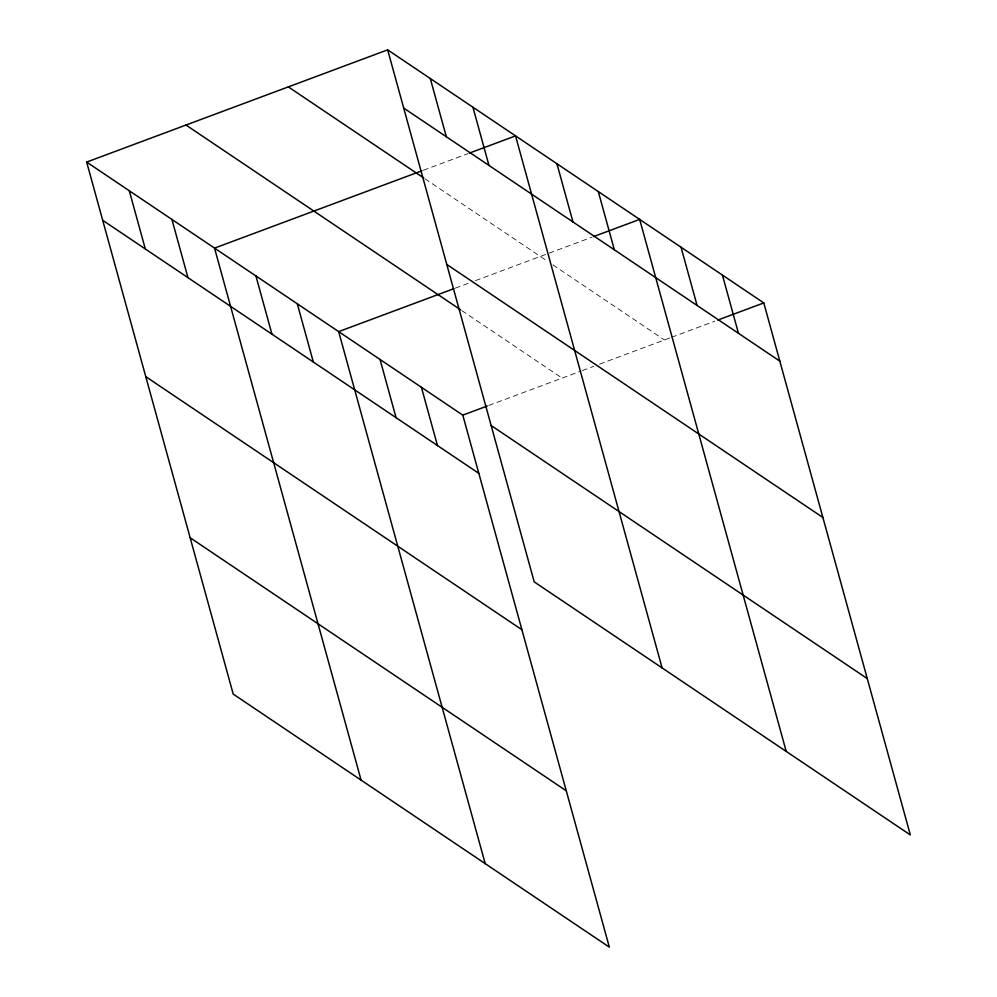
<?xml version="1.0" encoding="UTF-8"?>
<svg xmlns="http://www.w3.org/2000/svg" width="997" height="997" viewBox="0 0 997 997"><rect width="100%" height="100%" fill="white"/><g stroke="black" fill="none" stroke-linecap="round" stroke-linejoin="round"><path stroke-width="0.75" stroke-dasharray="4.99 3.74" d="M423.413 170.238L468.042 153.6M455.293 288.145L469.712 282.774M475.482 280.618L592.168 237.112M488.704 405.48L580.865 371.121M582.298 370.585L593.838 366.285M599.596 364.129L670.221 337.796M671.666 337.26L714.849 321.159M424.996 178.824L547.864 261.501M552.874 264.866L664.463 339.952M461.823 310.615L562.121 378.1"/><path stroke-width="1.5" d="M86.664 162.075L462.795 415.138L609.329 947.15L233.211 694.086L86.664 162.075L387.671 49.85L763.789 302.914L910.336 834.925L534.205 581.862L387.671 49.85M421.98 170.774L214.542 248.116L361.088 780.128M469.487 153.064L515.549 135.891L662.095 667.903M453.859 288.681L338.668 331.627L485.203 863.639M593.601 236.576L639.675 219.402L786.209 751.414M462.795 415.138L487.259 406.016M717.728 320.087L763.789 302.914M403.71 108.075L779.828 361.138M288.332 86.889L423.737 177.989M446.768 264.429L822.899 517.493M185.99 125.036L460.564 309.78M491.147 425.52L867.265 678.583M102.703 220.3L478.822 473.363M145.774 376.654L521.892 629.718M190.14 537.732L566.259 790.795M722.426 275.072L738.453 333.297M681.051 247.244L697.09 305.468M598.3 191.561L614.339 249.786M556.924 163.732L572.963 221.957M472.927 107.215L488.966 165.44M430.293 78.526L446.332 136.751M421.419 387.297L437.459 445.522M380.044 359.468L396.083 417.693M297.293 303.786L313.332 362.011M255.917 275.957L271.957 334.182M171.92 219.44L187.959 277.665M129.286 190.751L145.325 248.976"/></g></svg>
